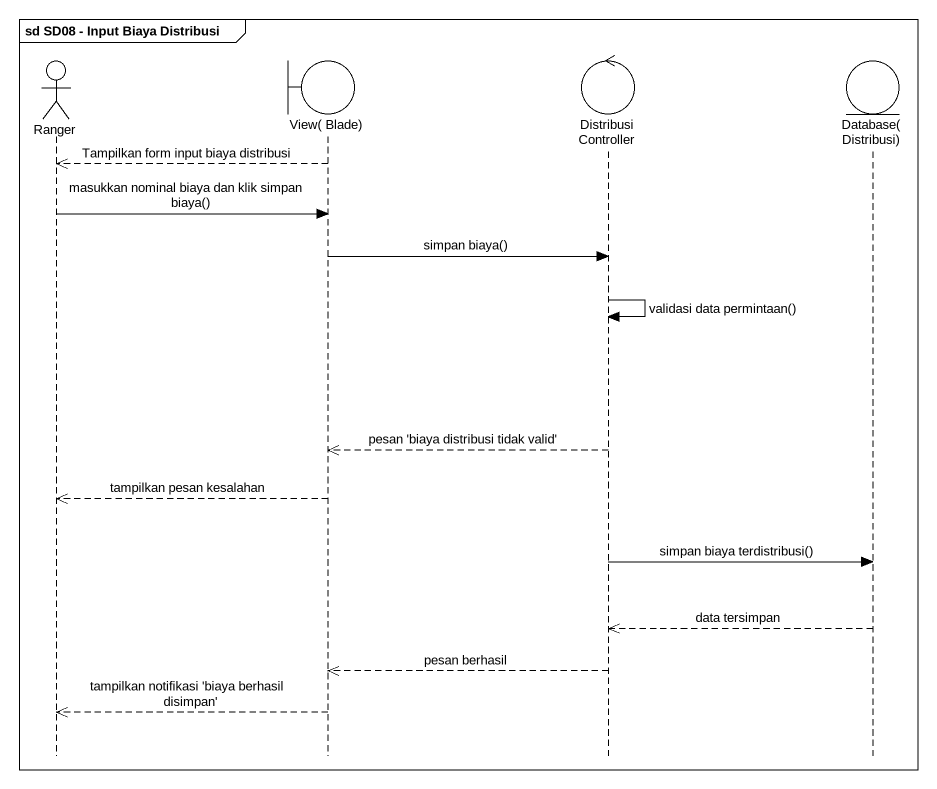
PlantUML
@startuml
mainframe sd SD08 - Input Biaya Distribusi
hide footbox
actor Ranger
boundary "View( Blade)" as View_Blade
control DistribusiController
entity "Database(Distribusi)" as Database_Distribusi

View_Blade -->> Ranger : Tampilkan form input biaya distribusi
Ranger -> View_Blade : masukkan nominal biaya dan klik simpan biaya()
View_Blade -> DistribusiController : simpan biaya()
DistribusiController -> DistribusiController : validasi data permintaan()
DistribusiController -->> View_Blade : pesan 'biaya distribusi tidak valid'
View_Blade -->> Ranger : tampilkan pesan kesalahan
DistribusiController -> Database_Distribusi : simpan biaya terdistribusi()
Database_Distribusi -->> DistribusiController : data tersimpan
DistribusiController -->> View_Blade : pesan berhasil
View_Blade -->> Ranger : tampilkan notifikasi 'biaya berhasil disimpan'
@enduml
